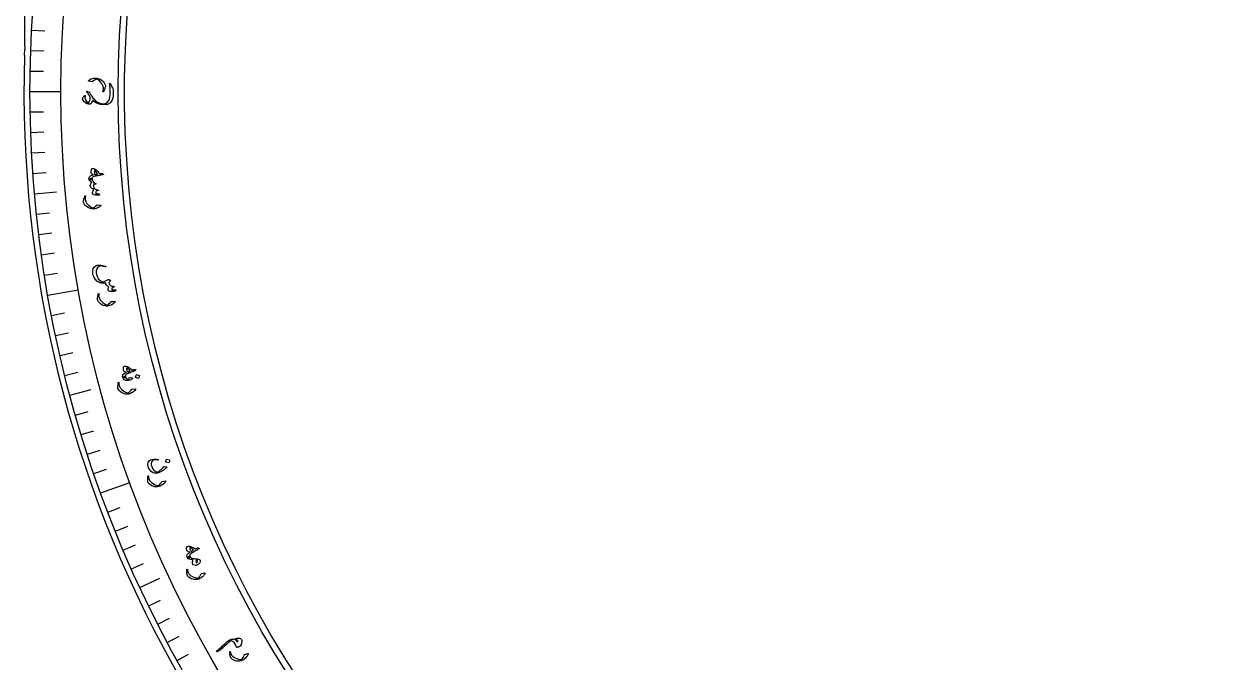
# Model space of a CAD drawing. Header units: millimetres. Extents: x -280 to 280, y -280 to 325.
# Drawn here: x -280 to 4.7, y -135.4 to 16 of the extents above; entities that cross this region are included whole.
import ezdxf

# ---------------------------------------------------------------- set-up
doc = ezdxf.new("R2010")
doc.units = ezdxf.units.MM
for name, color, linetype in [('CUT_INNER', 6, 'Continuous'), ('CUT_OUTER', 1, 'Continuous'), ('ENGRAVE', 7, 'Continuous'), ('ENGRAVE_FINE', 8, 'Continuous'), ('TEXT', 5, 'Continuous')]:
    doc.layers.add(name, color=color, linetype=linetype)

msp = doc.modelspace()

# ---------------------------------------------------------------- linework, layer by layer
at = {"layer": 'CUT_INNER'}
msp.add_arc((0, 0), 256.2, 91.40625, 88.59375, dxfattribs=at)
at = {"layer": 'CUT_OUTER'}
msp.add_lwpolyline([(-279.8682, 8.5889), (-279.8215, 9.9724)], dxfattribs=at)
for centre, radius, start, end in [((-170.9789, 14.3708), 108.9315, 171.581095, 182.314096), ((0, 0), 280, 178.242188, 3.164062)]:
    msp.add_arc(centre, radius, start, end, dxfattribs=at)
at = {"layer": 'ENGRAVE'}
for points in [[(-278.572, 0), (-271.2416, 0)], [(-277.5119, -24.2791), (-272.2959, -23.8228)], [(-274.3399, -48.3735), (-267.1208, -47.1006)], [(-269.0799, -72.0997), (-264.0223, -70.7446)], [(-261.7721, -95.2772), (-254.8837, -92.7701)], [(-252.472, -117.7296), (-247.7265, -115.5168)]]:
    msp.add_lwpolyline(points, dxfattribs=at)
for radius in [278.572, 271.2416, 257.628]:
    msp.add_circle((0, 0), radius, dxfattribs=at)
at = {"layer": 'ENGRAVE_FINE'}
for points in [[(-278.1902, 14.5793), (-275.0529, 14.4149)], [(-278.4023, 9.722), (-275.2626, 9.6124)], [(-278.5296, 4.8618), (-275.3885, 4.8069)], [(-278.5296, -4.8618), (-275.3885, -4.8069)], [(-278.4023, -9.722), (-275.2626, -9.6124)], [(-278.1902, -14.5793), (-275.0529, -14.4149)], [(-277.8934, -19.4322), (-274.7595, -19.2131)], [(-277.046, -29.1187), (-273.9216, -28.7903)], [(-276.4956, -33.9494), (-273.3774, -33.5665)], [(-275.861, -38.7697), (-272.7499, -38.3325)], [(-275.1423, -43.5783), (-272.0394, -43.0868)], [(-273.4538, -53.154), (-270.37, -52.5546)], [(-272.4845, -57.9184), (-269.4116, -57.2652)], [(-271.4322, -62.6651), (-268.3711, -61.9584)], [(-270.2972, -67.3927), (-267.2489, -66.6326)], [(-267.7806, -76.7848), (-264.7607, -75.9189)], [(-266.3997, -81.4466), (-263.3954, -80.5281)], [(-264.9377, -86.0835), (-261.9499, -85.1127)], [(-263.395, -90.6942), (-260.4246, -89.6714)], [(-260.0694, -99.8313), (-257.1364, -98.7054)], [(-258.2875, -104.3549), (-255.3746, -103.178)], [(-256.4269, -108.8468), (-253.535, -107.6192)], [(-254.4882, -113.3054), (-251.6182, -112.0276)], [(-250.3789, -122.1179), (-247.5552, -120.7407)], [(-248.2095, -126.469), (-245.4103, -125.0428)], [(-245.9645, -130.7816), (-243.1906, -129.3067)], [(-243.6446, -135.0544), (-240.8969, -133.5313)]]:
    msp.add_lwpolyline(points, dxfattribs=at)
at = {"layer": 'TEXT'}
for points in [[(-264.6278, 2.4853), (-264.642, 2.4899), (-264.6532, 2.4954), (-264.6614, 2.5018), (-264.6667, 2.5092), (-264.6685, 2.5313), (-264.6584, 2.5582), (-264.6366, 2.5899), (-264.603, 2.6264), (-264.4317, 2.7679), (-264.2341, 2.8894), (-264.0103, 2.9907), (-263.7602, 3.072), (-263.4912, 3.1344), (-263.2265, 3.1713), (-262.9659, 3.1828), (-262.7096, 3.1689), (-262.3728, 3.0958), (-262.0501, 2.9782), (-261.7416, 2.8165), (-261.4471, 2.6106), (-261.1807, 2.3657), (-260.9643, 2.0869), (-260.7977, 1.7741), (-260.6809, 1.4271), (-260.6614, 1.3342), (-260.6564, 1.2414), (-260.6662, 1.1486), (-260.6905, 1.0559), (-260.7669, 0.8422), (-260.8377, 0.6492), (-260.9029, 0.4768), (-260.9626, 0.3252), (-261.0169, 0.1948), (-261.0656, 0.0862), (-261.1089, -0.0007), (-261.1469, -0.0659), (-261.1586, -0.0794), (-261.1703, -0.0891), (-261.1821, -0.0949), (-261.1938, -0.0969), (-261.209, -0.0954), (-261.2232, -0.0911), (-261.2364, -0.0838), (-261.2487, -0.0736), (-261.258, -0.0606), (-261.2624, -0.0446), (-261.2619, -0.0257), (-261.2565, -0.0039), (-261.2205, 0.1289), (-261.1908, 0.2558), (-261.1674, 0.3768), (-261.1503, 0.4921), (-261.1396, 0.6025), (-261.1351, 0.709), (-261.137, 0.8117), (-261.1453, 0.9105), (-261.1608, 1.0091), (-261.1846, 1.1112), (-261.2167, 1.2167), (-261.2571, 1.3256), (-261.3061, 1.4381), (-261.3645, 1.554), (-261.432, 1.6734), (-261.5088, 1.7964), (-261.7558, 2.1423), (-262.0243, 2.4395), (-262.3146, 2.6879), (-262.6267, 2.8874), (-262.652, 2.9003), (-262.6813, 2.9075), (-262.7146, 2.9088), (-262.7518, 2.9043), (-262.9725, 2.8248), (-263.218, 2.6986), (-263.4885, 2.5254), (-263.7837, 2.3052), (-263.8023, 2.2955), (-263.819, 2.2898), (-263.8337, 2.288), (-263.8464, 2.2901)], [(-266.0416, -1.9933), (-266.0758, -1.8697), (-266.0747, -1.735), (-266.0384, -1.5892), (-265.9669, -1.4324), (-265.9201, -1.3525), (-265.8727, -1.279), (-265.8248, -1.212), (-265.7764, -1.1514), (-265.7279, -1.0972), (-265.6799, -1.0495), (-265.6323, -1.0082), (-265.5852, -0.9733), (-265.5393, -0.9499), (-265.5109, -0.9592), (-265.5, -1.001), (-265.5065, -1.0754), (-265.5355, -1.5468), (-265.4308, -1.9828), (-265.1926, -2.3829), (-264.821, -2.7465), (-264.7969, -2.7565), (-264.772, -2.7558), (-264.7461, -2.7442), (-264.7195, -2.7218), (-264.5079, -2.4332), (-264.3686, -2.122), (-264.3016, -1.7881), (-264.3067, -1.4313), (-264.3198, -1.3672), (-264.3505, -1.2845), (-264.399, -1.1832), (-264.4651, -1.0633), (-264.599, -0.845), (-264.717, -0.652), (-264.8191, -0.4842), (-264.9055, -0.3419), (-264.9761, -0.2251), (-265.031, -0.1337), (-265.0702, -0.0678), (-265.0937, -0.0275), (-265.1118, 0.03), (-265.0956, 0.061), (-265.0452, 0.0654), (-264.9605, 0.0432), (-264.7383, -0.0417), (-264.5729, -0.1158), (-264.4642, -0.179), (-264.4123, -0.2315), (-264.3355, -0.3929), (-264.2464, -0.5636), (-264.1448, -0.7434), (-264.0309, -0.9323), (-263.9046, -1.1303), (-263.7659, -1.3374), (-263.6147, -1.5535), (-263.451, -1.7785), (-263.0448, -2.2285), (-262.5693, -2.5673), (-262.0252, -2.7952), (-261.4126, -2.9128), (-261.0797, -2.9149), (-260.771, -2.8592), (-260.4863, -2.746), (-260.2257, -2.5752), (-259.8781, -2.1529), (-259.6427, -1.5351), (-259.518, -0.7215), (-259.5022, 0.2888), (-259.5118, 0.4449), (-259.5251, 0.6132), (-259.5423, 0.7935), (-259.5631, 0.9859), (-259.5882, 1.1898), (-259.618, 1.405), (-259.6524, 1.6312), (-259.6914, 1.8687), (-259.6955, 1.9096), (-259.6929, 1.94), (-259.6834, 1.9596), (-259.6672, 1.9687), (-259.5882, 1.93), (-259.4689, 1.7766), (-259.3091, 1.5086), (-259.1084, 1.1264), (-258.9982, 0.8944), (-258.9161, 0.6914), (-258.8622, 0.5175), (-258.8365, 0.3725), (-258.7956, -0.167), (-258.7889, -0.6566), (-258.8168, -1.0963), (-258.8795, -1.4864), (-259.1536, -2.2243), (-259.5955, -2.7462), (-260.2064, -3.0519), (-260.987, -3.1404), (-261.8088, -3.0619), (-262.5349, -2.8669), (-263.1651, -2.5545), (-263.699, -2.1244), (-263.8229, -2.4083), (-263.9489, -2.6395), (-264.0773, -2.8181), (-264.208, -2.944), (-264.261, -2.9784), (-264.319, -3.0021), (-264.382, -3.015), (-264.45, -3.0173), (-264.6333, -2.9924), (-264.807, -2.9526), (-264.9711, -2.8979), (-265.1256, -2.8283), (-265.4368, -2.6431), (-265.6933, -2.4421), (-265.8949, -2.2255), (-266.0416, -1.9933)], [(-261.1957, -19.5984), (-261.1435, -19.6402), (-261.135, -19.6756), (-261.1701, -19.7046), (-261.2489, -19.7271), (-261.2968, -19.7361), (-261.363, -19.7494), (-261.4476, -19.767), (-261.5505, -19.7889), (-261.6727, -19.8147), (-261.8153, -19.8441), (-261.9782, -19.877), (-262.1615, -19.9134), (-262.3416, -19.9493), (-262.5028, -19.9814), (-262.6452, -20.0096), (-262.7688, -20.034), (-262.873, -20.0544), (-262.9574, -20.0709), (-263.022, -20.0835), (-263.0667, -20.092), (-263.3482, -20.1538), (-263.5648, -20.2284), (-263.7167, -20.3158), (-263.8037, -20.416), (-263.8352, -20.4844), (-263.8529, -20.5656), (-263.8569, -20.6594), (-263.847, -20.766), (-263.8523, -20.8299), (-263.8792, -20.8808), (-263.9278, -20.9186), (-263.998, -20.9434), (-264.0838, -20.9571), (-264.1714, -20.9611), (-264.2607, -20.9553), (-264.3518, -20.9399), (-264.4302, -20.917), (-264.4893, -20.8896), (-264.5291, -20.8577), (-264.5497, -20.8213), (-264.5638, -20.6155), (-264.5405, -20.4356), (-264.4797, -20.2814), (-264.3815, -20.153), (-264.2315, -20.04), (-264.0304, -19.9411), (-263.7782, -19.8561), (-263.4748, -19.7851), (-263.67, -19.6886), (-263.8253, -19.5871), (-263.9407, -19.4805), (-264.0161, -19.3689), (-264.0469, -19.2761), (-264.0643, -19.1656), (-264.0682, -19.0374), (-264.0585, -18.8915), (-264.0352, -18.7368), (-264.0042, -18.6062), (-263.9656, -18.4996), (-263.9193, -18.4172), (-263.8598, -18.3491), (-263.7958, -18.3024), (-263.7274, -18.277), (-263.6546, -18.273), (-263.5626, -18.2847), (-263.4598, -18.3086), (-263.3465, -18.3444), (-263.2224, -18.3921), (-263.0975, -18.4462), (-262.9975, -18.494), (-262.9224, -18.5358), (-262.8723, -18.5715), (-262.6636, -18.7741), (-262.465, -18.9967), (-262.2766, -19.2393), (-262.0982, -19.5018), (-261.9491, -19.4805), (-261.8203, -19.4636), (-261.7118, -19.4511), (-261.6235, -19.4431), (-261.549, -19.442), (-261.4817, -19.4501), (-261.4215, -19.4676), (-261.3684, -19.4943)], [(-262.5705, -19.5918), (-262.6885, -19.3165), (-262.8256, -19.0855), (-262.9819, -18.8988), (-263.1575, -18.7564), (-263.1807, -18.7478), (-263.2011, -18.7497), (-263.2189, -18.7623), (-263.2339, -18.7854), (-263.263, -18.8694), (-263.2833, -18.9597), (-263.2947, -19.0563), (-263.2973, -19.159), (-263.291, -19.2681), (-263.276, -19.3833), (-263.252, -19.5047), (-263.2192, -19.6324), (-263.2114, -19.6519), (-263.1986, -19.6721), (-263.1808, -19.6928), (-263.1581, -19.7142), (-263.0945, -19.7048), (-263.0281, -19.6937), (-262.9589, -19.6809), (-262.8869, -19.6664), (-262.812, -19.6503), (-262.7343, -19.6325), (-262.6538, -19.613), (-262.5705, -19.5918)], [(-262.0004, -24.4191), (-261.9872, -24.435), (-261.9892, -24.4553), (-262.0066, -24.4799), (-262.0392, -24.509), (-262.0961, -24.5422), (-262.1789, -24.5711), (-262.2877, -24.5955), (-262.4225, -24.6155), (-262.5763, -24.6324), (-262.7271, -24.6382), (-262.8751, -24.6329), (-263.0202, -24.6165), (-263.3051, -24.5555), (-263.5129, -24.4772), (-263.6437, -24.3819), (-263.6973, -24.2695), (-263.7064, -23.9926), (-263.6578, -23.7314), (-263.5515, -23.4858), (-263.3877, -23.2561), (-263.6887, -23.1348), (-263.9287, -22.9803), (-264.1076, -22.7926), (-264.2253, -22.5717), (-264.2672, -22.3329), (-264.2272, -22.0843), (-264.1052, -21.826), (-263.9013, -21.5584), (-264.1739, -21.3774), (-264.3727, -21.1942), (-264.498, -21.0087), (-264.5497, -20.8213), (-264.5312, -20.7813), (-264.4696, -20.74), (-264.365, -20.6972), (-264.2172, -20.6531), (-264.0698, -20.6298), (-263.959, -20.6408), (-263.8847, -20.6862), (-263.847, -20.766), (-263.7369, -21.1205), (-263.5529, -21.4236), (-263.2951, -21.675), (-262.9638, -21.8746), (-262.9457, -21.8853), (-262.9324, -21.8975), (-262.9239, -21.911), (-262.9202, -21.9259), (-262.9206, -21.9446), (-262.9251, -21.9617), (-262.9336, -21.9771), (-262.9462, -21.9909), (-262.9876, -22.0018), (-263.0602, -21.9907), (-263.1641, -21.9576), (-263.2994, -21.9025), (-263.3922, -21.9972), (-263.4545, -22.1378), (-263.4865, -22.324), (-263.4878, -22.556), (-263.4032, -22.8376), (-263.1858, -23.071), (-262.8359, -23.256), (-262.3536, -23.3923), (-262.3289, -23.3989), (-262.3109, -23.4081), (-262.2995, -23.4199), (-262.2948, -23.4341), (-262.2948, -23.4562), (-262.2989, -23.4757), (-262.3072, -23.4926), (-262.3197, -23.507), (-262.3383, -23.5185), (-262.3573, -23.526), (-262.3766, -23.5297), (-262.3963, -23.5295), (-262.7309, -23.481), (-262.8036, -23.5793), (-262.865, -23.6954), (-262.9148, -23.8292), (-262.9531, -23.9807), (-262.9737, -24.1266), (-262.971, -24.236), (-262.9451, -24.3089), (-262.896, -24.3452), (-262.8256, -24.3519), (-262.7278, -24.3355), (-262.6027, -24.2959), (-262.4502, -24.2332), (-262.4051, -24.2374), (-262.3151, -24.2698), (-262.1802, -24.3304), (-262.0004, -24.4191)], [(-261.7963, -26.9804), (-261.7817, -26.9833), (-261.77, -26.9875), (-261.7611, -26.993), (-261.755, -26.9997), (-261.7508, -27.0214), (-261.7577, -27.0491), (-261.7759, -27.0828), (-261.8052, -27.1227), (-261.9594, -27.282), (-262.1418, -27.4249), (-262.3525, -27.5512), (-262.5915, -27.661), (-262.8513, -27.7544), (-263.1099, -27.8222), (-263.3673, -27.8642), (-263.6235, -27.8804), (-263.9667, -27.8464), (-264.301, -27.7657), (-264.6263, -27.6382), (-264.9427, -27.4636), (-265.2353, -27.2454), (-265.4817, -26.9861), (-265.6818, -26.6859), (-265.8353, -26.3448), (-265.8647, -26.2521), (-265.8794, -26.158), (-265.8794, -26.0624), (-265.8648, -25.9654), (-265.8107, -25.7399), (-265.7598, -25.5363), (-265.7121, -25.3544), (-265.6676, -25.1943), (-265.6263, -25.0564), (-265.5882, -24.9413), (-265.5534, -24.8488), (-265.5218, -24.7791), (-265.5114, -24.7642), (-265.5006, -24.7533), (-265.4895, -24.7463), (-265.478, -24.7432), (-265.4627, -24.7433), (-265.4482, -24.7464), (-265.4343, -24.7525), (-265.4212, -24.7617), (-265.4107, -24.7742), (-265.4048, -24.79), (-265.4035, -24.8092), (-265.4068, -24.8319), (-265.4299, -24.9701), (-265.4473, -25.1019), (-265.4587, -25.2271), (-265.4644, -25.3459), (-265.4641, -25.4592), (-265.4578, -25.5679), (-265.4456, -25.672), (-265.4273, -25.7716), (-265.4017, -25.8702), (-265.3675, -25.9715), (-265.3246, -26.0753), (-265.2731, -26.1818), (-265.2124, -26.2908), (-265.142, -26.4022), (-265.062, -26.5162), (-264.9724, -26.6325), (-264.6888, -26.9556), (-264.3886, -27.2258), (-264.0719, -27.4431), (-263.7388, -27.6078), (-263.7121, -27.6178), (-263.6822, -27.6216), (-263.649, -27.6191), (-263.6125, -27.6104), (-263.4026, -27.5054), (-263.1731, -27.3512), (-262.924, -27.1479), (-262.6552, -26.8957), (-262.6377, -26.884), (-262.6217, -26.8765), (-262.6073, -26.8731), (-262.5945, -26.8737)], [(-258.2652, -47.1013), (-258.229, -47.1086), (-258.2018, -47.1214), (-258.1835, -47.1399), (-258.1742, -47.1639), (-258.1721, -47.1967), (-258.1787, -47.2261), (-258.1938, -47.2521), (-258.2176, -47.2748), (-258.3059, -47.336), (-258.4195, -47.389), (-258.5586, -47.4338), (-258.7231, -47.4705), (-258.9967, -47.5033), (-259.263, -47.5), (-259.522, -47.4604), (-259.7737, -47.3844), (-259.8365, -47.354), (-259.8874, -47.3175), (-259.9265, -47.2748), (-259.9538, -47.226), (-260, -47.0397), (-260.0034, -46.8307), (-259.964, -46.5991), (-259.8816, -46.3451), (-260.1838, -46.1974), (-260.4026, -45.9977), (-260.5378, -45.7461), (-260.5894, -45.4428), (-260.7539, -45.4613), (-260.9128, -45.4743), (-261.0663, -45.4818), (-261.2142, -45.4839), (-261.3576, -45.4807), (-261.4974, -45.4723), (-261.6337, -45.4587), (-261.7663, -45.44), (-262.0093, -45.3851), (-262.2406, -45.2939), (-262.4603, -45.1665), (-262.6682, -45.0026), (-263.0447, -44.5998), (-263.3362, -44.1545), (-263.5424, -43.6672), (-263.6632, -43.1382), (-263.6803, -42.5232), (-263.5454, -42.0136), (-263.2591, -41.6101), (-262.8219, -41.3127), (-262.6565, -41.2558), (-262.4561, -41.2193), (-262.2208, -41.2033), (-261.9506, -41.2076), (-261.6509, -41.2356), (-261.3349, -41.2916), (-261.0025, -41.3755), (-260.6537, -41.4872), (-260.6313, -41.497), (-260.6142, -41.5107), (-260.6025, -41.5281), (-260.5962, -41.5494), (-260.5946, -41.5715), (-260.5974, -41.5913), (-260.6046, -41.6087), (-260.616, -41.624), (-260.6344, -41.6358), (-260.6547, -41.642), (-260.677, -41.6426), (-260.7011, -41.6375), (-261.1638, -41.4989), (-261.5383, -41.4212), (-261.8249, -41.4048), (-262.0233, -41.4502), (-262.4345, -41.7168), (-262.7065, -42.0777), (-262.8389, -42.533), (-262.8313, -43.0822), (-262.66, -43.8238), (-262.3652, -44.426), (-261.9479, -44.8882), (-261.4087, -45.2102), (-261.0994, -45.1552), (-260.7812, -45.0478), (-260.4541, -44.8884), (-260.118, -44.677), (-260.0845, -44.6519), (-260.0535, -44.6361), (-260.0248, -44.6297), (-259.9985, -44.6326), (-259.9052, -44.6593), (-259.8176, -44.6849), (-259.7357, -44.7095), (-259.6594, -44.733), (-259.5897, -44.7557), (-259.5275, -44.7777), (-259.4729, -44.799), (-259.4259, -44.8197), (-259.4053, -44.8325), (-259.3952, -44.848), (-259.3955, -44.8664), (-259.4062, -44.8876), (-259.4151, -44.8991), (-259.4292, -44.9154), (-259.4484, -44.9365), (-259.4727, -44.9626), (-259.5023, -44.9925), (-259.5373, -45.0253), (-259.5778, -45.0611), (-259.6237, -45.0998), (-259.7116, -45.1776), (-259.774, -45.2411), (-259.8112, -45.2902), (-259.823, -45.3251), (-259.8048, -45.5285), (-259.7354, -45.7229), (-259.6147, -45.9082), (-259.4429, -46.0842), (-259.3394, -46.1407), (-259.1782, -46.186), (-258.9594, -46.2198), (-258.6829, -46.2422), (-258.6566, -46.2445), (-258.6332, -46.2532), (-258.6126, -46.2683), (-258.5948, -46.2898), (-258.5821, -46.3108), (-258.5754, -46.3319), (-258.5746, -46.353), (-258.5797, -46.3742), (-258.6226, -46.4121), (-258.7112, -46.4394), (-258.8455, -46.4561), (-259.0254, -46.4621), (-259.0929, -46.6344), (-259.1256, -46.8115), (-259.1236, -46.9933), (-259.0867, -47.1797), (-259.0308, -47.167), (-258.9864, -47.1515), (-258.9534, -47.1331), (-258.9319, -47.1118), (-258.9123, -47.0884), (-258.8913, -47.0727), (-258.8688, -47.0646), (-258.845, -47.0643)], [(-258.4154, -49.8673), (-258.4006, -49.869), (-258.3885, -49.8721), (-258.3791, -49.8768), (-258.3725, -49.8829), (-258.3664, -49.9041), (-258.3709, -49.9323), (-258.386, -49.9676), (-258.4118, -50.0098), (-258.5514, -50.1821), (-258.7205, -50.3404), (-258.9193, -50.4848), (-259.1477, -50.6151), (-259.3983, -50.731), (-259.65, -50.8212), (-259.9027, -50.8857), (-260.1564, -50.9243), (-260.5013, -50.9206), (-260.8414, -50.8696), (-261.1767, -50.7711), (-261.5071, -50.625), (-261.8178, -50.4333), (-262.086, -50.1967), (-262.3117, -49.9152), (-262.4946, -49.5889), (-262.532, -49.4992), (-262.5549, -49.4067), (-262.5633, -49.3115), (-262.5573, -49.2135), (-262.5232, -48.9842), (-262.4904, -48.7768), (-262.4588, -48.5915), (-262.4286, -48.4281), (-262.3995, -48.2871), (-262.3717, -48.1691), (-262.3451, -48.0739), (-262.3198, -48.0017), (-262.3107, -47.9859), (-262.301, -47.9741), (-262.2905, -47.9661), (-262.2793, -47.9621), (-262.2641, -47.9608), (-262.2493, -47.9626), (-262.235, -47.9676), (-262.2211, -47.9756), (-262.2095, -47.987), (-262.2023, -48.0023), (-262.1993, -48.0213), (-262.2006, -48.0442), (-262.2115, -48.1839), (-262.2172, -48.3167), (-262.2176, -48.4425), (-262.2128, -48.5613), (-262.2026, -48.6741), (-262.1868, -48.7818), (-262.1654, -48.8845), (-262.1385, -48.9821), (-262.1044, -49.0781), (-262.0614, -49.1759), (-262.0095, -49.2756), (-261.9488, -49.3771), (-261.8788, -49.4804), (-261.7989, -49.5852), (-261.7093, -49.6917), (-261.6097, -49.7997), (-261.2989, -50.0967), (-260.9761, -50.3394), (-260.6415, -50.5281), (-260.2952, -50.6629), (-260.2678, -50.6705), (-260.2377, -50.6717), (-260.2048, -50.6663), (-260.1692, -50.6544), (-259.9693, -50.5314), (-259.7542, -50.3576), (-259.524, -50.1332), (-259.2784, -49.8584), (-259.262, -49.8452), (-259.2467, -49.8363), (-259.2327, -49.8316), (-259.2198, -49.8311)], [(-253.4578, -66.0792), (-253.3989, -66.1111), (-253.3841, -66.1444), (-253.4135, -66.1791), (-253.487, -66.2154), (-253.5325, -66.2328), (-253.5953, -66.2578), (-253.6753, -66.2902), (-253.7726, -66.3302), (-253.8883, -66.3776), (-254.0233, -66.432), (-254.1777, -66.4935), (-254.3514, -66.5622), (-254.5222, -66.6298), (-254.6751, -66.6903), (-254.8101, -66.7436), (-254.9273, -66.7897), (-255.0262, -66.8285), (-255.1063, -66.8598), (-255.1675, -66.8837), (-255.21, -66.9002), (-255.4759, -67.0114), (-255.6756, -67.1236), (-255.8094, -67.2368), (-255.877, -67.3509), (-255.8957, -67.4239), (-255.8987, -67.5069), (-255.8858, -67.5999), (-255.857, -67.703), (-255.8507, -67.7668), (-255.8681, -67.8217), (-255.9091, -67.8676), (-255.9737, -67.9046), (-256.0557, -67.9334), (-256.1411, -67.9531), (-256.23, -67.9634), (-256.3224, -67.9645), (-256.4036, -67.956), (-256.4667, -67.9397), (-256.5116, -67.9154), (-256.5383, -67.8833), (-256.5891, -67.6834), (-256.5984, -67.5022), (-256.5662, -67.3396), (-256.4926, -67.1957), (-256.3653, -67.0577), (-256.1852, -66.9243), (-255.9522, -66.7955), (-255.6665, -66.6713), (-255.8758, -66.6114), (-256.0468, -66.5393), (-256.1794, -66.4551), (-256.2736, -66.3588), (-256.3206, -66.2731), (-256.3575, -66.1675), (-256.3842, -66.042), (-256.4009, -65.8968), (-256.4057, -65.7404), (-256.3986, -65.6063), (-256.3797, -65.4946), (-256.3489, -65.4052), (-256.3026, -65.3275), (-256.248, -65.2701), (-256.1853, -65.2329), (-256.1143, -65.2158), (-256.0217, -65.2109), (-255.9163, -65.216), (-255.7984, -65.2309), (-255.6678, -65.2556), (-255.5352, -65.2864), (-255.4282, -65.3156), (-255.3469, -65.3432), (-255.2912, -65.3693), (-255.0495, -65.5313), (-254.8143, -65.7147), (-254.5854, -65.9196), (-254.3629, -66.146), (-254.22, -66.0983), (-254.0964, -66.0586), (-253.9918, -66.0269), (-253.9065, -66.0032), (-253.8333, -65.9887), (-253.7656, -65.9846), (-253.7033, -65.991), (-253.6463, -66.0078)], [(-254.8205, -67.9144), (-254.2949, -68.0006), (-254.235, -68.018), (-254.2078, -68.0461), (-254.2131, -68.0849), (-254.251, -68.1344), (-254.3758, -68.2407), (-254.5107, -68.3336), (-254.6559, -68.413), (-254.8112, -68.4791), (-254.9778, -68.5315), (-255.1567, -68.5699), (-255.3481, -68.5944), (-255.5517, -68.6049), (-255.9097, -68.5662), (-256.1936, -68.433), (-256.4032, -68.2054), (-256.5383, -67.8833), (-256.5244, -67.8384), (-256.4624, -67.7797), (-256.3524, -67.7074), (-256.1944, -67.6215), (-256.1072, -67.5858), (-256.0322, -67.5685), (-255.9696, -67.5698), (-255.9194, -67.5895), (-255.8968, -67.6099), (-255.8788, -67.6357), (-255.8656, -67.6667), (-255.857, -67.703), (-255.7946, -67.9114), (-255.7035, -68.0827), (-255.5837, -68.2168), (-255.4352, -68.3137), (-255.4247, -68.317), (-255.4124, -68.3157), (-255.3982, -68.3099), (-255.3823, -68.2995), (-255.2834, -68.2411), (-255.1864, -68.168), (-255.0913, -68.0803), (-254.998, -67.9779), (-254.9618, -67.9429), (-254.9201, -67.9207), (-254.873, -67.9112), (-254.8205, -67.9144)], [(-254.8114, -66.3191), (-254.9769, -66.0694), (-255.1532, -65.8667), (-255.3404, -65.711), (-255.5386, -65.6024), (-255.563, -65.598), (-255.5828, -65.6036), (-255.598, -65.6192), (-255.6086, -65.6446), (-255.6222, -65.7325), (-255.6259, -65.825), (-255.6199, -65.922), (-255.604, -66.0236), (-255.5784, -66.1297), (-255.5429, -66.2404), (-255.4976, -66.3556), (-255.4424, -66.4753), (-255.4312, -66.4931), (-255.415, -66.5106), (-255.3938, -66.5279), (-255.3677, -66.5448), (-255.3068, -66.5241), (-255.2434, -66.5013), (-255.1776, -66.4763), (-255.1093, -66.4492), (-255.0386, -66.4199), (-254.9653, -66.3885), (-254.8896, -66.3549), (-254.8114, -66.3191)], [(-252.6308, -67.4031), (-252.6188, -67.4099), (-252.6096, -67.4215), (-252.6033, -67.4379), (-252.5996, -67.459), (-252.6203, -67.6206), (-252.6563, -67.7774), (-252.7077, -67.9294), (-252.7745, -68.0765), (-252.7865, -68.0923), (-252.8002, -68.1016), (-252.8157, -68.1042), (-252.833, -68.1003), (-253.5026, -67.9016), (-253.5199, -67.8921), (-253.5277, -67.8761), (-253.5262, -67.8535), (-253.5152, -67.8244), (-253.5057, -67.7992), (-253.492, -67.7597), (-253.4739, -67.7061), (-253.4515, -67.6381), (-253.425, -67.5551), (-253.3947, -67.4559), (-253.3605, -67.3406), (-253.3225, -67.2093), (-253.3151, -67.1913), (-253.3058, -67.1807), (-253.2944, -67.1777), (-253.2811, -67.1822)], [(-253.5339, -70.6102), (-253.5191, -70.6107), (-253.5068, -70.6128), (-253.4971, -70.6167), (-253.4899, -70.6223), (-253.4821, -70.6429), (-253.4843, -70.6714), (-253.4966, -70.7078), (-253.5188, -70.752), (-253.644, -70.935), (-253.7998, -71.1065), (-253.9862, -71.2664), (-254.2033, -71.4148), (-254.4438, -71.5506), (-254.6873, -71.6609), (-254.934, -71.7456), (-255.1838, -71.8046), (-255.5278, -71.8288), (-255.8709, -71.8055), (-256.2131, -71.7344), (-256.5543, -71.6155), (-256.8794, -71.4496), (-257.1659, -71.2355), (-257.4136, -70.9731), (-257.6223, -70.6627), (-257.6668, -70.5763), (-257.6971, -70.486), (-257.7132, -70.3918), (-257.7151, -70.2937), (-257.6998, -70.0623), (-257.6838, -69.853), (-257.6673, -69.6657), (-257.6504, -69.5004), (-257.6329, -69.3575), (-257.6147, -69.2376), (-257.5959, -69.1406), (-257.5765, -69.0666), (-257.5687, -69.0501), (-257.5599, -69.0376), (-257.5501, -69.0288), (-257.5393, -69.0238), (-257.5243, -69.0213), (-257.5094, -69.022), (-257.4947, -69.0257), (-257.4802, -69.0326), (-257.4678, -69.043), (-257.4593, -69.0577), (-257.4548, -69.0764), (-257.4542, -69.0993), (-257.4538, -69.2394), (-257.4487, -69.3722), (-257.439, -69.4977), (-257.4246, -69.6157), (-257.4053, -69.7273), (-257.3808, -69.8334), (-257.3512, -69.934), (-257.3165, -70.0291), (-257.2747, -70.122), (-257.2239, -70.2161), (-257.1642, -70.3112), (-257.0955, -70.4075), (-257.0173, -70.5047), (-256.9292, -70.6028), (-256.8312, -70.7016), (-256.7233, -70.8013), (-256.3894, -71.0721), (-256.0481, -71.2879), (-255.6993, -71.4489), (-255.3433, -71.5552), (-255.3153, -71.5607), (-255.2852, -71.5594), (-255.2529, -71.5513), (-255.2184, -71.5366), (-255.029, -71.3978), (-254.8287, -71.2072), (-254.6174, -70.9649), (-254.3948, -70.6711), (-254.3795, -70.6567), (-254.3651, -70.6466), (-254.3514, -70.6408), (-254.3387, -70.6392)], [(-246.1051, -89.1823), (-246.2071, -89.2885), (-246.3153, -89.3949), (-246.4297, -89.5016), (-246.5502, -89.6085), (-246.6781, -89.7151), (-246.8147, -89.8207), (-246.9599, -89.9255), (-247.1138, -90.0293), (-247.2691, -90.1269), (-247.426, -90.2158), (-247.5846, -90.296), (-247.7448, -90.3674), (-247.9071, -90.4303), (-248.0719, -90.4847), (-248.2393, -90.5306), (-248.4093, -90.5681), (-248.5926, -90.5941), (-248.7677, -90.6025), (-248.9346, -90.5933), (-249.0933, -90.5663), (-249.4853, -90.4203), (-249.8355, -90.1673), (-250.1434, -89.8074), (-250.4088, -89.3406), (-250.5459, -88.9832), (-250.6104, -88.6504), (-250.6024, -88.3423), (-250.522, -88.0591), (-250.3759, -87.8163), (-250.1759, -87.6144), (-249.9222, -87.4532), (-249.6149, -87.3327), (-249.2704, -87.2594), (-248.9222, -87.2375), (-248.5706, -87.267), (-248.2154, -87.3477), (-248.172, -87.365), (-248.1436, -87.3865), (-248.1304, -87.4124), (-248.1322, -87.4425), (-248.1467, -87.475), (-248.1766, -87.4933), (-248.2219, -87.4974), (-248.2825, -87.4872), (-248.7129, -87.4336), (-249.0748, -87.4591), (-249.3683, -87.5642), (-249.5933, -87.7493), (-249.7393, -87.9948), (-249.8009, -88.2911), (-249.7777, -88.6379), (-249.6697, -89.0351), (-249.457, -89.4858), (-249.1855, -89.8576), (-248.8554, -90.1502), (-248.4671, -90.3637), (-248.4551, -90.3666), (-248.4391, -90.366), (-248.4193, -90.3619), (-248.3955, -90.3543), (-248.2149, -90.2766), (-248.0143, -90.1594), (-247.7937, -90.0027), (-247.553, -89.8067), (-247.4339, -89.7022), (-247.3238, -89.6032), (-247.2226, -89.5095), (-247.1304, -89.4211), (-247.0479, -89.3379), (-246.9755, -89.2594), (-246.9134, -89.1857), (-246.8616, -89.1168), (-246.8337, -89.083), (-246.8053, -89.0593), (-246.7764, -89.0457), (-246.7469, -89.0423), (-246.1226, -89.0648), (-246.0835, -89.0738), (-246.0675, -89.0964), (-246.0747, -89.1326), (-246.1051, -89.1823)], [(-245.4844, -87.4358), (-245.4719, -87.4417), (-245.4618, -87.4524), (-245.4541, -87.4682), (-245.4489, -87.4889), (-245.4564, -87.6511), (-245.4797, -87.8099), (-245.5188, -87.9651), (-245.5736, -88.1168), (-245.5842, -88.1335), (-245.5972, -88.1438), (-245.6124, -88.1477), (-245.6299, -88.1453), (-246.3131, -88.0029), (-246.331, -87.9949), (-246.3401, -87.9796), (-246.3404, -87.957), (-246.3318, -87.9272), (-246.3244, -87.9013), (-246.3138, -87.861), (-246.3001, -87.8062), (-246.2833, -87.7369), (-246.2635, -87.6521), (-246.2413, -87.5511), (-246.2165, -87.4338), (-246.1891, -87.3002), (-246.1832, -87.2816), (-246.1748, -87.2704), (-246.1637, -87.2665), (-246.15, -87.2699)], [(-246.4109, -92.4495), (-246.3961, -92.4486), (-246.3837, -92.4497), (-246.3737, -92.4527), (-246.366, -92.4576), (-246.3565, -92.4775), (-246.3562, -92.5061), (-246.3652, -92.5433), (-246.3835, -92.5893), (-246.4923, -92.7826), (-246.6325, -92.967), (-246.8043, -93.1426), (-247.0076, -93.3093), (-247.2353, -93.4655), (-247.4683, -93.5966), (-247.7067, -93.7025), (-247.9504, -93.7832), (-248.2909, -93.8372), (-248.6348, -93.8439), (-248.9818, -93.803), (-249.3321, -93.7143), (-249.6705, -93.5773), (-249.9746, -93.389), (-250.2442, -93.1493), (-250.4792, -92.8583), (-250.531, -92.776), (-250.5691, -92.6887), (-250.5934, -92.5962), (-250.6038, -92.4987), (-250.6087, -92.2669), (-250.6111, -92.057), (-250.611, -91.8689), (-250.6085, -91.7028), (-250.6035, -91.559), (-250.5959, -91.4379), (-250.5856, -91.3397), (-250.5727, -91.2642), (-250.5664, -91.2471), (-250.5588, -91.2338), (-250.5498, -91.2242), (-250.5394, -91.2184), (-250.5246, -91.2146), (-250.5098, -91.2139), (-250.4948, -91.2163), (-250.4798, -91.2219), (-250.4665, -91.2313), (-250.4567, -91.2451), (-250.4506, -91.2634), (-250.448, -91.2861), (-250.4354, -91.4257), (-250.4188, -91.5575), (-250.3981, -91.6816), (-250.3735, -91.7979), (-250.3445, -91.9074), (-250.3109, -92.011), (-250.2727, -92.1086), (-250.2298, -92.2004), (-250.18, -92.2893), (-250.1212, -92.3786), (-250.0534, -92.4681), (-249.9766, -92.5581), (-249.8903, -92.6481), (-249.794, -92.7381), (-249.6877, -92.828), (-249.5715, -92.9179), (-249.2153, -93.1585), (-248.8564, -93.3438), (-248.4949, -93.4738), (-248.131, -93.5486), (-248.1027, -93.5516), (-248.0728, -93.5477), (-248.0413, -93.5369), (-248.0082, -93.5191), (-247.8317, -93.3644), (-247.6488, -93.1571), (-247.4594, -92.8973), (-247.2633, -92.5852), (-247.2493, -92.5695), (-247.2358, -92.5581), (-247.2227, -92.5511), (-247.2101, -92.5485)], [(-238.4537, -108.3843), (-238.3902, -108.4056), (-238.37, -108.4359), (-238.393, -108.4752), (-238.4592, -108.5234), (-238.5011, -108.5484), (-238.5587, -108.5837), (-238.632, -108.6293), (-238.7211, -108.6854), (-238.8269, -108.7517), (-238.9506, -108.8284), (-239.0923, -108.9154), (-239.2518, -109.0127), (-239.4085, -109.1085), (-239.5488, -109.1942), (-239.6727, -109.2697), (-239.7803, -109.3352), (-239.8711, -109.3903), (-239.9447, -109.4348), (-240.001, -109.4689), (-240.0401, -109.4923), (-240.283, -109.6473), (-240.4607, -109.7919), (-240.5731, -109.9263), (-240.6202, -110.0504), (-240.6263, -110.1254), (-240.615, -110.2077), (-240.5864, -110.2972), (-240.5404, -110.3938), (-240.5233, -110.4557), (-240.5311, -110.5127), (-240.5636, -110.5649), (-240.621, -110.6124), (-240.6968, -110.6548), (-240.7777, -110.6887), (-240.8635, -110.7141), (-240.9543, -110.731), (-241.0358, -110.7365), (-241.1008, -110.7311), (-241.1491, -110.7149), (-241.181, -110.6878), (-241.2651, -110.4995), (-241.3052, -110.3225), (-241.3013, -110.1568), (-241.2533, -110.0025), (-241.1515, -109.8448), (-240.9968, -109.6826), (-240.7892, -109.5159), (-240.5289, -109.3448), (-240.7454, -109.3214), (-240.9261, -109.2796), (-241.0712, -109.2193), (-241.1804, -109.1405), (-241.2413, -109.064), (-241.2957, -108.9663), (-241.3435, -108.8473), (-241.3847, -108.707), (-241.4161, -108.5537), (-241.4321, -108.4204), (-241.4325, -108.3071), (-241.4175, -108.2138), (-241.385, -108.1293), (-241.3411, -108.0634), (-241.2856, -108.016), (-241.2187, -107.9871), (-241.1282, -107.9665), (-241.0235, -107.9535), (-240.9048, -107.948), (-240.7719, -107.9501), (-240.6359, -107.9578), (-240.5256, -107.9683), (-240.4407, -107.9816), (-240.3814, -107.9978), (-240.1156, -108.1162), (-239.8525, -108.2567), (-239.592, -108.4196), (-239.3341, -108.6046), (-239.2015, -108.5332), (-239.0864, -108.4729), (-238.9888, -108.4238), (-238.9088, -108.3859), (-238.8392, -108.3592), (-238.7732, -108.3436), (-238.7106, -108.3393), (-238.6516, -108.3461)], [(-238.1539, -111.2983), (-238.1293, -111.5565), (-238.2658, -111.8441), (-238.5633, -112.1615), (-239.022, -112.5087), (-239.0569, -112.53), (-239.0903, -112.543), (-239.1221, -112.5477), (-239.1525, -112.5441), (-239.8251, -112.3829), (-239.8675, -112.3697), (-239.9005, -112.3466), (-239.924, -112.3137), (-239.9381, -112.2709), (-239.972, -111.9625), (-239.9732, -111.6587), (-239.9417, -111.3594), (-239.8776, -111.0648), (-240.3663, -111.0774), (-240.7465, -111.0186), (-241.0181, -110.8886), (-241.181, -110.6878), (-241.1833, -110.658), (-241.1674, -110.6188), (-241.1332, -110.5701), (-241.0807, -110.5119), (-240.9386, -110.3943), (-240.8159, -110.3192), (-240.7124, -110.2864), (-240.6284, -110.2959), (-240.6022, -110.312), (-240.5788, -110.3337), (-240.5582, -110.3609), (-240.5404, -110.3938), (-240.4383, -110.5435), (-240.2897, -110.6674), (-240.0946, -110.7655), (-239.8533, -110.8376), (-239.7231, -110.8579), (-239.5138, -110.8813), (-239.2253, -110.9078), (-238.8578, -110.9371), (-238.6055, -110.976), (-238.4041, -111.0491), (-238.2536, -111.1565), (-238.1539, -111.2983)], [(-239.7465, -108.8518), (-239.9522, -108.634), (-240.1605, -108.4644), (-240.3715, -108.3429), (-240.5854, -108.2697), (-240.6101, -108.2696), (-240.6287, -108.2785), (-240.641, -108.2964), (-240.6472, -108.3233), (-240.6455, -108.4122), (-240.6334, -108.5039), (-240.6109, -108.5985), (-240.5779, -108.6959), (-240.5345, -108.7961), (-240.4806, -108.8991), (-240.4163, -109.0048), (-240.3416, -109.1133), (-240.3275, -109.129), (-240.3085, -109.1435), (-240.2847, -109.1569), (-240.256, -109.1691), (-240.1996, -109.1384), (-240.1411, -109.1051), (-240.0805, -109.0692), (-240.0178, -109.0308), (-239.9531, -108.9899), (-239.8863, -108.9464), (-239.8174, -108.9003), (-239.7465, -108.8518)], [(-237.0845, -114.2637), (-237.0698, -114.2615), (-237.0573, -114.2614), (-237.0471, -114.2635), (-237.0391, -114.2678), (-237.0278, -114.2867), (-237.0249, -114.3152), (-237.0305, -114.3531), (-237.0446, -114.4005), (-237.1355, -114.6028), (-237.2586, -114.7991), (-237.4139, -114.9894), (-237.6014, -115.1738), (-237.814, -115.3499), (-238.0343, -115.5014), (-238.2621, -115.6284), (-238.4976, -115.7306), (-238.8319, -115.8151), (-239.1737, -115.8527), (-239.5231, -115.8432), (-239.8799, -115.7864), (-240.2293, -115.6805), (-240.5491, -115.5203), (-240.8392, -115.3059), (-241.0994, -115.0372), (-241.1585, -114.96), (-241.2042, -114.8764), (-241.2367, -114.7865), (-241.2559, -114.6903), (-241.2816, -114.4599), (-241.3029, -114.251), (-241.3198, -114.0638), (-241.3323, -113.8981), (-241.3402, -113.7544), (-241.3435, -113.6331), (-241.3421, -113.5343), (-241.3361, -113.458), (-241.3314, -113.4405), (-241.325, -113.4265), (-241.3168, -113.4162), (-241.3071, -113.4094), (-241.2927, -113.4043), (-241.278, -113.4022), (-241.2628, -113.4033), (-241.2474, -113.4075), (-241.2333, -113.4157), (-241.2223, -113.4285), (-241.2146, -113.4462), (-241.21, -113.4686), (-241.1848, -113.6065), (-241.1564, -113.7363), (-241.1246, -113.858), (-241.0896, -113.9717), (-241.0509, -114.0781), (-241.0081, -114.1782), (-240.9612, -114.272), (-240.9102, -114.3595), (-240.8527, -114.4436), (-240.7861, -114.5272), (-240.7105, -114.6103), (-240.6259, -114.6929), (-240.5318, -114.7748), (-240.4278, -114.8558), (-240.3139, -114.9358), (-240.1901, -115.0148), (-239.8136, -115.2224), (-239.4395, -115.3746), (-239.0678, -115.4715), (-238.6986, -115.5133), (-238.6701, -115.5137), (-238.6407, -115.5071), (-238.6103, -115.4935), (-238.579, -115.4729), (-238.4171, -115.3029), (-238.2536, -115.0799), (-238.0883, -114.8041), (-237.9212, -114.4756), (-237.9086, -114.4587), (-237.8962, -114.4462), (-237.8838, -114.4381), (-237.8715, -114.4343)], [(-239.0871, -111.1127), (-239.1362, -111.2973), (-239.1573, -111.4907), (-239.1505, -111.6927), (-239.1158, -111.9034), (-238.9809, -111.8279), (-238.8846, -111.7369), (-238.8268, -111.6306), (-238.8075, -111.5088), (-238.825, -111.3869), (-238.8774, -111.2803), (-238.9647, -111.1889), (-239.0871, -111.1127)], [(-230.2113, -130.0003), (-230.092, -129.9574), (-229.9713, -129.9177), (-229.8495, -129.8811), (-229.7264, -129.8478), (-229.6023, -129.819), (-229.4778, -129.7961), (-229.3528, -129.779), (-229.2273, -129.7678), (-228.9895, -129.7655), (-228.7899, -129.7892), (-228.6283, -129.8388), (-228.5049, -129.9145), (-228.38, -130.0655), (-228.3092, -130.2698), (-228.2923, -130.5274), (-228.3291, -130.8385), (-228.3464, -130.9284), (-228.3664, -131.0175), (-228.389, -131.1059), (-228.4143, -131.1936), (-228.4419, -131.2811), (-228.4717, -131.3687), (-228.5037, -131.4564), (-228.5378, -131.5443), (-228.5596, -131.5918), (-228.5854, -131.6304), (-228.6152, -131.66), (-228.6491, -131.6806), (-228.8008, -131.7375), (-228.9366, -131.7874), (-229.0567, -131.8305), (-229.1609, -131.8667), (-229.2478, -131.8958), (-229.3158, -131.9174), (-229.365, -131.9315), (-229.3953, -131.9382), (-229.4382, -131.9363), (-229.4727, -131.9216), (-229.4986, -131.894), (-229.5162, -131.8537), (-229.7446, -131.2837), (-230.0497, -130.8493), (-230.4324, -130.5499), (-230.8932, -130.3854), (-230.9401, -130.3819), (-230.9817, -130.3879), (-231.018, -130.4033), (-231.049, -130.4281), (-231.44, -130.8085), (-231.8524, -131.1948), (-232.2862, -131.5871), (-232.7413, -131.9851), (-233.3661, -132.4985), (-233.8369, -132.8312), (-234.1539, -132.9826), (-234.3173, -132.9524), (-234.3303, -132.9098), (-234.3149, -132.8615), (-234.2713, -132.8074), (-234.1994, -132.7477), (-234.042, -132.6362), (-233.8813, -132.5147), (-233.7172, -132.3834), (-233.5497, -132.2422), (-233.3787, -132.0922), (-233.2042, -131.9346), (-233.026, -131.7694), (-232.8443, -131.5965), (-232.2339, -131.0181), (-231.737, -130.5831), (-231.3539, -130.2909), (-231.0849, -130.1411), (-230.9492, -130.0904), (-230.8206, -130.0498), (-230.6993, -130.0195), (-230.585, -129.9994), (-230.4787, -129.9881), (-230.381, -129.9846), (-230.2919, -129.9886), (-230.2113, -130.0003)], [(-229.7584, -130.2125), (-229.6965, -130.2607), (-229.6347, -130.3135), (-229.5732, -130.3709), (-229.5118, -130.4329), (-229.4508, -130.499), (-229.3905, -130.5689), (-229.3308, -130.6425), (-229.2718, -130.7199), (-229.2492, -130.551), (-229.2488, -130.4162), (-229.2706, -130.3155), (-229.3146, -130.2488), (-229.4019, -130.1893), (-229.505, -130.1634), (-229.6238, -130.1711), (-229.7584, -130.2125)], [(-226.8516, -133.4301), (-226.8372, -133.4267), (-226.8247, -133.4256), (-226.8144, -133.4268), (-226.806, -133.4304), (-226.7932, -133.4484), (-226.788, -133.4765), (-226.7905, -133.5147), (-226.8006, -133.5631), (-226.8745, -133.7722), (-226.981, -133.978), (-227.12, -134.1805), (-227.2917, -134.3797), (-227.4891, -134.5728), (-227.6961, -134.7419), (-227.9127, -134.8872), (-228.1389, -135.0085), (-228.4651, -135.1204), (-228.8027, -135.186), (-229.1516, -135.2054), (-229.5119, -135.1782), (-229.8688, -135.1015), (-230.2007, -134.9682), (-230.5075, -134.7784), (-230.7891, -134.5321), (-230.8543, -134.46), (-230.9068, -134.3805), (-230.9466, -134.2936), (-230.9737, -134.1993), (-231.0183, -133.9718), (-231.0567, -133.7654), (-231.089, -133.5802), (-231.1151, -133.4161), (-231.1349, -133.2735), (-231.1481, -133.153), (-231.1549, -133.0544), (-231.1552, -132.9778), (-231.1519, -132.96), (-231.1467, -132.9455), (-231.1395, -132.9345), (-231.1303, -132.927), (-231.1164, -132.9207), (-231.1019, -132.9175), (-231.0867, -132.9173), (-231.0709, -132.9202), (-231.0562, -132.9271), (-231.0443, -132.9391), (-231.0351, -132.956), (-231.0286, -132.978), (-230.9922, -133.1133), (-230.9531, -133.2404), (-230.9115, -133.3591), (-230.8672, -133.4694), (-230.8199, -133.5723), (-230.7689, -133.6685), (-230.7145, -133.7582), (-230.6564, -133.8411), (-230.5922, -133.9202), (-230.5189, -133.998), (-230.4367, -134.0746), (-230.3455, -134.15), (-230.245, -134.2238), (-230.1347, -134.2959), (-230.0146, -134.3663), (-229.8847, -134.4348), (-229.4924, -134.6107), (-229.107, -134.7315), (-228.7285, -134.7974), (-228.3571, -134.8086), (-228.3287, -134.8066), (-228.2999, -134.7976), (-228.2708, -134.7816), (-228.2413, -134.7584), (-228.094, -134.5756), (-227.9494, -134.3399), (-227.8075, -134.0514), (-227.668, -133.7103), (-227.6569, -133.6924), (-227.6455, -133.6789), (-227.6338, -133.6698), (-227.6219, -133.665)]]:
    msp.add_lwpolyline(points, close=True, dxfattribs=at)

doc.saveas('drawing.dxf')
